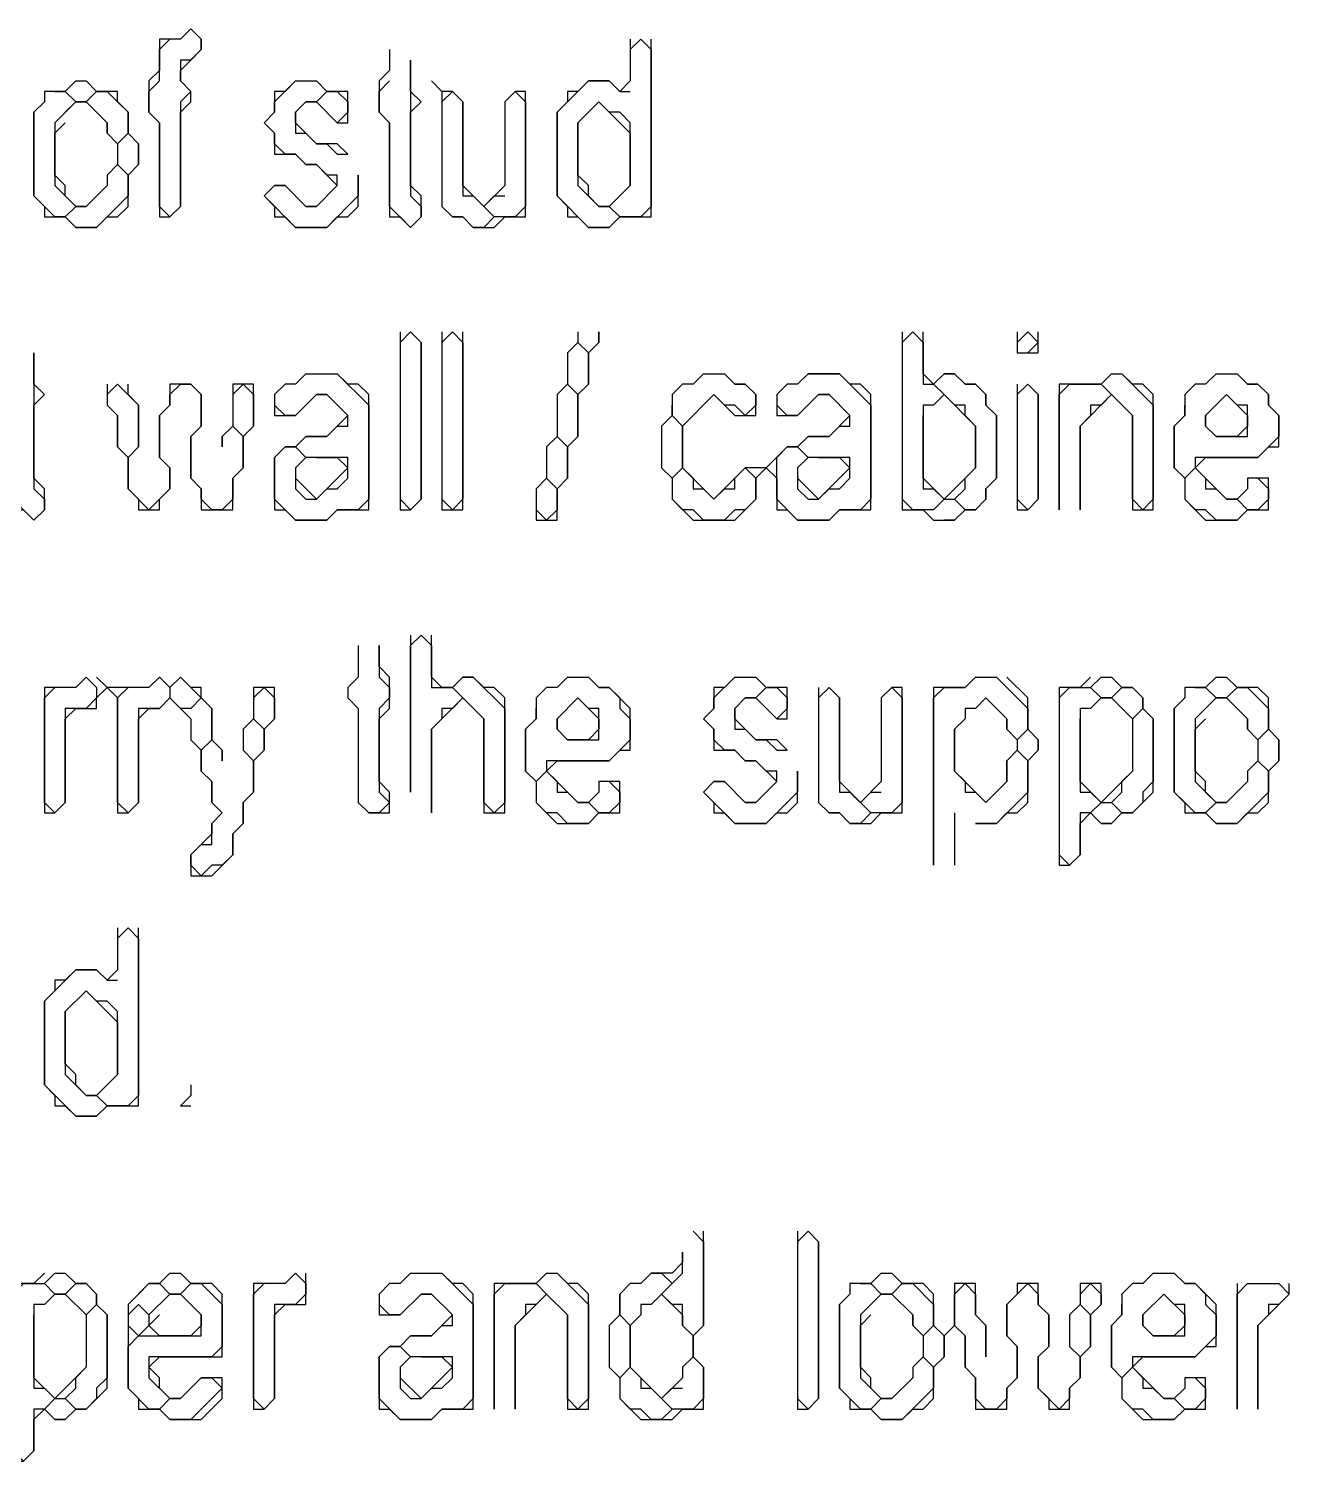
# Model space of a CAD drawing. Header units: metres. Extents: x 29 to 985, y 15 to 633.
# Drawn here: x 111.47 to 135.1, y 63.92 to 90.78 of the extents above; entities that cross this region are included whole.
import ezdxf

# ---------------------------------------------------------------- set-up
doc = ezdxf.new("R2010")
doc.units = ezdxf.units.M
doc.layers.add('ORIGINAL_DRAWING', color=8, linetype='CONTINUOUS')

msp = doc.modelspace()

# ---------------------------------------------------------------- linework, layer by layer
at = {"layer": 'ORIGINAL_DRAWING'}
for points in [[(114.314, 90.588), (114.51, 90.784), (114.706, 90.588), (114.706, 90.392), (114.51, 90.196), (114.314, 90.196), (114.314, 89.804), (114.51, 89.608), (114.314, 89.412), (114.314, 87.451), (114.118, 87.255), (113.922, 87.451), (113.922, 89.02), (113.725, 89.216), (113.725, 89.608), (113.922, 89.804), (113.922, 90.392), (114.118, 90.588)], [(114.51, 90.784), (114.314, 90.588), (113.922, 90.588), (113.922, 90), (113.725, 89.804), (113.725, 89.216), (113.922, 89.02), (113.922, 87.255), (114.118, 87.255), (114.314, 87.451), (114.314, 89.216), (114.51, 89.412), (114.51, 89.608), (114.314, 89.804), (114.314, 90), (114.706, 90.392), (114.706, 90.588)], [(122.745, 90.392), (122.941, 90.588), (123.137, 90.392), (123.137, 87.451), (122.941, 87.255), (122.549, 87.255), (122.353, 87.451), (122.745, 87.843), (122.745, 89.02), (122.549, 89.216), (122.353, 89.216), (122.157, 89.412), (121.765, 89.02), (121.765, 87.843), (122.157, 87.451), (122.353, 87.451), (122.549, 87.255), (122.353, 87.059), (121.961, 87.059), (121.373, 87.647), (121.373, 89.216), (121.961, 89.804), (122.353, 89.804), (122.549, 89.608), (122.745, 89.608)], [(122.745, 90.588), (122.745, 89.804), (122.549, 89.608), (122.353, 89.804), (121.961, 89.804), (121.765, 89.608), (121.569, 89.608), (121.569, 89.412), (121.373, 89.216), (121.373, 87.647), (121.569, 87.451), (121.569, 87.255), (121.765, 87.255), (121.961, 87.059), (122.353, 87.059), (122.549, 87.255), (123.137, 87.255), (123.137, 90.588)], [(118.235, 90.392), (118.235, 90), (118.039, 89.804), (118.039, 89.216), (118.235, 89.02), (118.235, 87.255), (118.431, 87.255), (118.627, 87.059), (118.824, 87.255), (118.824, 87.647), (118.627, 87.843), (118.627, 89.216), (118.824, 89.412), (118.627, 89.608), (118.627, 90.196), (118.627, 87.647), (118.824, 87.451), (118.824, 87.255), (118.627, 87.059), (118.235, 87.451), (118.235, 89.02), (118.039, 89.216), (118.039, 89.608), (118.235, 89.804)], [(112.353, 89.804), (112.157, 89.608), (111.765, 89.608), (111.765, 89.412), (111.569, 89.216), (111.569, 87.647), (111.765, 87.451), (111.765, 87.255), (112.157, 87.255), (112.353, 87.059), (112.745, 87.059), (112.941, 87.255), (113.137, 87.255), (113.333, 87.451), (113.333, 88.039), (113.529, 88.235), (113.529, 88.627), (113.333, 88.824), (113.333, 89.216), (113.137, 89.412), (113.137, 89.608), (112.745, 89.608), (112.549, 89.804)], [(112.157, 89.608), (112.353, 89.804), (112.549, 89.804), (112.745, 89.608), (112.549, 89.412), (112.353, 89.412)], [(116.471, 89.804), (116.275, 89.608), (116.078, 89.608), (116.078, 89.216), (115.882, 89.02), (116.078, 88.824), (116.078, 88.431), (116.471, 88.431), (116.667, 88.235), (116.863, 88.235), (117.255, 87.843), (116.863, 87.451), (116.667, 87.451), (116.275, 87.843), (116.078, 87.843), (115.882, 87.647), (116.078, 87.451), (116.078, 87.255), (116.275, 87.255), (116.471, 87.059), (117.059, 87.059), (117.255, 87.255), (117.451, 87.255), (117.647, 87.451), (117.647, 88.039), (117.647, 87.647), (117.059, 87.059), (116.471, 87.059), (115.882, 87.647), (116.078, 87.843), (116.275, 87.843), (116.667, 87.451), (116.863, 87.451), (117.255, 87.843), (117.255, 88.039), (117.059, 88.039), (116.863, 88.235), (116.667, 88.235), (116.471, 88.431), (116.275, 88.431), (116.078, 88.627), (116.078, 88.824), (115.882, 89.02), (116.078, 89.216), (116.078, 89.412), (116.471, 89.804), (116.863, 89.804), (117.059, 89.608), (116.863, 89.412), (116.667, 89.412), (116.471, 89.216), (116.471, 88.824), (116.667, 88.824), (116.863, 88.627), (117.059, 88.627), (117.255, 88.431), (117.451, 88.431), (117.255, 88.627), (116.863, 88.627), (116.471, 89.02), (116.471, 89.216), (116.667, 89.412), (116.863, 89.412), (117.255, 89.02), (117.451, 89.02), (117.451, 89.608), (117.059, 89.608), (116.863, 89.804)], [(119.02, 89.804), (119.216, 89.608), (119.216, 87.451), (119.412, 87.255), (119.608, 87.255), (119.804, 87.059), (120.196, 87.059), (120.392, 87.255), (120.784, 87.255), (120.784, 89.608), (120.588, 89.608), (120.392, 89.412), (120.392, 87.843), (120, 87.451), (119.608, 87.843), (119.608, 89.412), (119.412, 89.608), (119.216, 89.608)], [(111.961, 89.608), (112.157, 89.608), (112.353, 89.412), (111.961, 89.02), (111.961, 87.843), (112.353, 87.451), (112.157, 87.255), (111.961, 87.255), (111.569, 87.647), (111.569, 89.216)], [(112.549, 89.412), (112.745, 89.608), (112.941, 89.608), (113.333, 89.216), (113.333, 88.824), (113.137, 88.627), (112.941, 88.824), (112.941, 89.02)], [(116.863, 89.412), (117.059, 89.608), (117.255, 89.608), (117.451, 89.412), (117.451, 89.216), (117.255, 89.02)], [(119.216, 89.412), (119.412, 89.608), (119.608, 89.412), (119.608, 87.647), (119.804, 87.647), (120.196, 87.255), (120, 87.059), (119.804, 87.059), (119.608, 87.255), (119.412, 87.255), (119.216, 87.451)], [(120.392, 89.412), (120.588, 89.608), (120.784, 89.412), (120.784, 87.451), (120.588, 87.255), (120.196, 87.255), (120, 87.451), (120.196, 87.647), (120.392, 87.647)], [(112.157, 89.216), (112.353, 89.412), (112.549, 89.412), (112.941, 89.02), (112.941, 88.824), (113.137, 88.627), (113.137, 88.235), (112.941, 88.039), (112.941, 87.843), (112.549, 87.451), (112.353, 87.451), (112.157, 87.647), (112.157, 87.843), (111.961, 88.039), (111.961, 88.824), (112.157, 89.02)], [(122.157, 89.412), (122.745, 88.824), (122.745, 87.843), (122.353, 87.451), (122.157, 87.451), (121.961, 87.647), (121.961, 87.843), (121.765, 88.039), (121.765, 89.02)], [(113.137, 88.627), (113.333, 88.824), (113.529, 88.627), (113.529, 88.235), (113.333, 88.039), (113.137, 88.235)], [(112.941, 88.039), (113.137, 88.235), (113.333, 88.039), (113.333, 87.647), (112.745, 87.059), (112.353, 87.059), (112.157, 87.255), (112.353, 87.451), (112.549, 87.451), (112.941, 87.843)], [(111.176, 84.902), (111.176, 84.51), (110.98, 84.314), (110.98, 83.725), (111.176, 83.529), (111.176, 81.765), (111.373, 81.765), (111.569, 81.569), (111.765, 81.765), (111.765, 82.157), (111.569, 82.353), (111.569, 83.725), (111.765, 83.922), (111.569, 84.118), (111.569, 84.706), (111.569, 82.157), (111.765, 81.961), (111.765, 81.765), (111.569, 81.569), (111.176, 81.961), (111.176, 83.529), (110.98, 83.725), (110.98, 84.118), (111.176, 84.314)], [(118.431, 84.902), (118.627, 85.098), (118.824, 84.902), (118.824, 81.961), (118.627, 81.765), (118.431, 81.961)], [(118.431, 85.098), (118.431, 81.765), (118.627, 81.765), (118.824, 81.961), (118.824, 84.902), (118.627, 85.098)], [(119.216, 84.902), (119.412, 85.098), (119.608, 84.902), (119.608, 81.961), (119.412, 81.765), (119.216, 81.961)], [(119.216, 85.098), (119.216, 81.765), (119.608, 81.765), (119.608, 85.098)], [(121.765, 85.098), (121.765, 84.902), (121.569, 84.706), (121.569, 84.118), (121.373, 83.922), (121.373, 83.137), (121.176, 82.941), (121.176, 82.353), (120.98, 82.157), (120.98, 81.569), (121.373, 81.569), (121.373, 82.157), (121.569, 82.353), (121.569, 82.941), (121.765, 83.137), (121.765, 83.922), (121.961, 84.118), (121.961, 84.706), (122.157, 84.902), (122.157, 85.098), (122.157, 84.902), (121.961, 84.706), (121.765, 84.902)], [(121.569, 84.706), (121.765, 84.902), (121.961, 84.706), (121.961, 84.118), (121.765, 83.922), (121.569, 84.118)], [(127.843, 84.902), (128.039, 85.098), (128.235, 84.902), (128.235, 84.118), (128.431, 84.118), (128.627, 83.922), (128.431, 83.725), (128.235, 83.725), (128.235, 82.157), (128.431, 82.157), (128.627, 81.961), (128.431, 81.765), (128.039, 81.765), (127.843, 81.961)], [(127.843, 85.098), (127.843, 81.765), (128.235, 81.765), (128.431, 81.569), (128.824, 81.569), (129.02, 81.765), (129.216, 81.765), (129.412, 81.961), (129.412, 82.157), (129.608, 82.353), (129.608, 83.529), (129.412, 83.725), (129.412, 83.922), (129.216, 84.118), (129.02, 84.118), (128.824, 84.314), (128.627, 84.314), (128.431, 84.118), (128.235, 84.314), (128.235, 85.098)], [(130, 84.902), (130.196, 85.098), (130.392, 84.902), (130.196, 84.706)], [(130, 85.098), (130, 84.706), (130.392, 84.706), (130.392, 85.098)], [(112.941, 83.922), (113.137, 84.118), (113.529, 83.725), (113.529, 82.941), (113.333, 82.745), (113.137, 82.941), (113.137, 83.529), (112.941, 83.725)], [(112.941, 84.118), (112.941, 83.725), (113.137, 83.529), (113.137, 82.941), (113.333, 82.745), (113.333, 82.157), (113.529, 81.961), (113.529, 81.765), (113.922, 81.765), (113.922, 81.961), (114.118, 82.157), (114.118, 82.549), (113.922, 82.745), (113.922, 83.529), (114.118, 83.725), (114.118, 83.922), (114.314, 84.118), (114.51, 84.118), (114.706, 83.922), (114.706, 83.333), (114.51, 83.137), (114.51, 82.353), (114.706, 82.157), (114.706, 81.765), (115.294, 81.765), (115.294, 82.353), (115.49, 82.549), (115.49, 83.137), (115.686, 83.333), (115.686, 84.118), (115.294, 84.118), (115.294, 83.333), (115.098, 83.137), (115.098, 82.941), (115.098, 83.137), (115.294, 83.333), (115.49, 83.137), (115.49, 82.549), (115.294, 82.353), (115.294, 81.961), (115.098, 81.765), (114.902, 81.765), (114.706, 81.961), (114.706, 82.157), (114.51, 82.353), (114.51, 83.137), (114.706, 83.333), (114.706, 83.922), (114.51, 84.118), (114.118, 84.118), (114.118, 83.725), (113.922, 83.529), (113.922, 82.745), (114.118, 82.549), (114.118, 82.157), (113.725, 81.765), (113.333, 82.157), (113.333, 82.745), (113.529, 82.941), (113.529, 83.725), (113.333, 83.922), (113.333, 84.118)], [(115.294, 83.922), (115.49, 84.118), (115.686, 83.922), (115.686, 83.333), (115.49, 83.137), (115.294, 83.333)], [(116.667, 84.314), (117.255, 84.314), (117.843, 83.725), (117.843, 81.961), (117.647, 81.765), (117.255, 81.765), (117.059, 81.569), (116.471, 81.569), (116.078, 81.961), (116.078, 82.745), (116.275, 82.941), (116.471, 82.941), (116.667, 82.745), (116.471, 82.549), (116.471, 82.157), (116.667, 81.961), (116.863, 81.961), (117.059, 82.157), (117.255, 82.157), (117.451, 82.353), (117.451, 82.745), (116.667, 82.745), (116.471, 82.941), (116.667, 83.137), (117.059, 83.137), (117.255, 83.333), (117.451, 83.333), (117.451, 83.529), (117.059, 83.922), (116.863, 83.922), (116.471, 83.529), (116.275, 83.529), (116.078, 83.725)], [(116.667, 84.314), (116.471, 84.118), (116.275, 84.118), (116.078, 83.922), (116.078, 83.529), (116.471, 83.529), (116.863, 83.922), (117.059, 83.922), (117.451, 83.529), (117.059, 83.137), (116.667, 83.137), (116.471, 82.941), (116.275, 82.941), (116.078, 82.745), (116.078, 81.765), (116.275, 81.765), (116.471, 81.569), (117.059, 81.569), (117.255, 81.765), (117.843, 81.765), (117.843, 83.922), (117.647, 84.118), (117.451, 84.118), (117.255, 84.314)], [(121.373, 83.922), (121.569, 84.118), (121.765, 83.922), (121.765, 83.137), (121.569, 82.941), (121.373, 83.137)], [(124.118, 84.314), (123.922, 84.118), (123.725, 84.118), (123.529, 83.922), (123.529, 83.529), (123.333, 83.333), (123.333, 82.549), (123.529, 82.353), (123.529, 81.961), (123.922, 81.569), (124.706, 81.569), (125.098, 81.961), (125.098, 82.353), (125.294, 82.549), (125.49, 82.353), (125.49, 81.765), (125.686, 81.765), (125.882, 81.569), (126.471, 81.569), (126.667, 81.765), (127.255, 81.765), (127.255, 83.922), (127.059, 84.118), (126.863, 84.118), (126.667, 84.314), (126.078, 84.314), (125.882, 84.118), (125.686, 84.118), (125.49, 83.922), (125.49, 83.529), (125.882, 83.529), (126.275, 83.922), (126.471, 83.922), (126.863, 83.529), (126.471, 83.137), (126.078, 83.137), (125.882, 82.941), (125.686, 82.941), (125.294, 82.549), (124.902, 82.549), (124.314, 81.961), (123.725, 82.549), (123.725, 83.333), (124.314, 83.922), (124.706, 83.529), (125.098, 83.529), (125.098, 83.922), (124.902, 84.118), (124.706, 84.118), (124.51, 84.314)], [(124.118, 84.314), (124.51, 84.314), (124.706, 84.118), (124.902, 84.118), (125.098, 83.922), (125.098, 83.725), (124.902, 83.529), (124.706, 83.725), (124.51, 83.725), (124.314, 83.922), (123.725, 83.333), (123.529, 83.529), (123.529, 83.725)], [(126.078, 84.314), (126.667, 84.314), (127.255, 83.725), (127.255, 81.961), (127.059, 81.765), (126.667, 81.765), (126.471, 81.569), (125.882, 81.569), (125.49, 81.961), (125.49, 82.745), (125.686, 82.941), (125.882, 82.941), (126.078, 82.745), (125.882, 82.549), (125.882, 82.157), (126.078, 81.961), (126.275, 81.961), (126.471, 82.157), (126.667, 82.157), (126.863, 82.353), (126.863, 82.745), (126.078, 82.745), (125.882, 82.941), (126.078, 83.137), (126.471, 83.137), (126.667, 83.333), (126.863, 83.333), (126.863, 83.529), (126.471, 83.922), (126.275, 83.922), (125.882, 83.529), (125.686, 83.529), (125.49, 83.725)], [(128.431, 84.118), (128.627, 84.314), (128.824, 84.314), (129.02, 84.118), (129.216, 84.118), (129.412, 83.922), (129.412, 83.725), (129.608, 83.529), (129.608, 82.353), (129.412, 82.157), (129.412, 81.961), (129.216, 81.765), (129.02, 81.765), (128.824, 81.961), (129.02, 82.157), (129.02, 82.353), (129.216, 82.549), (129.216, 83.333), (129.02, 83.529), (129.02, 83.725), (128.824, 83.725)], [(130, 83.922), (130.196, 84.118), (130.392, 83.922), (130.392, 81.961), (130.196, 81.765), (130, 81.961)], [(130, 84.118), (130, 81.765), (130.196, 81.765), (130.392, 81.961), (130.392, 83.922), (130.196, 84.118)], [(131.765, 84.314), (131.569, 84.118), (130.784, 84.118), (130.784, 81.765), (130.784, 83.922), (130.98, 84.118), (131.569, 84.118), (131.765, 83.922), (131.569, 83.725), (131.373, 83.725), (131.373, 83.529), (131.176, 83.333), (131.176, 81.765), (131.176, 83.333), (131.765, 83.922), (132.157, 83.529), (132.157, 81.765), (132.549, 81.765), (132.549, 83.922), (132.353, 84.118), (132.157, 84.118), (131.961, 84.314)], [(131.569, 84.118), (131.765, 84.314), (131.961, 84.314), (132.549, 83.725), (132.549, 81.961), (132.353, 81.765), (132.157, 81.961), (132.157, 83.529)], [(133.725, 84.314), (134.118, 84.314), (134.314, 84.118), (134.51, 84.118), (134.706, 83.922), (134.706, 83.725), (134.902, 83.529), (134.902, 83.137), (134.51, 82.745), (133.333, 82.745), (133.333, 82.549), (133.137, 82.353), (132.941, 82.549), (132.941, 83.333), (133.137, 83.529), (133.137, 83.725)], [(133.725, 84.314), (133.529, 84.118), (133.333, 84.118), (133.137, 83.922), (133.137, 83.529), (132.941, 83.333), (132.941, 82.549), (133.137, 82.353), (133.137, 81.961), (133.529, 81.569), (134.118, 81.569), (134.314, 81.765), (134.706, 81.765), (134.706, 82.353), (134.314, 82.353), (134.314, 82.157), (134.118, 81.961), (133.922, 81.961), (133.333, 82.549), (133.529, 82.745), (134.51, 82.745), (134.706, 82.941), (134.902, 82.941), (134.902, 83.529), (134.706, 83.725), (134.706, 83.922), (134.51, 84.118), (134.314, 84.118), (134.118, 84.314)], [(128.627, 83.922), (129.216, 83.333), (129.216, 82.549), (128.627, 81.961), (128.235, 82.353), (128.235, 83.529)], [(133.922, 83.922), (134.314, 83.529), (134.314, 83.333), (134.118, 83.137), (133.725, 83.137), (133.529, 83.333), (133.529, 83.529)], [(133.922, 83.922), (133.529, 83.529), (133.529, 83.333), (133.725, 83.137), (134.314, 83.137), (134.314, 83.725), (134.118, 83.725)], [(123.333, 83.333), (123.529, 83.529), (123.725, 83.333), (123.725, 82.549), (123.529, 82.353), (123.333, 82.549)], [(121.176, 82.941), (121.373, 83.137), (121.569, 82.941), (121.569, 82.353), (121.373, 82.157), (121.176, 82.353)], [(116.863, 82.745), (117.255, 82.745), (117.451, 82.549), (116.863, 81.961), (116.471, 82.353)], [(126.275, 82.745), (126.667, 82.745), (126.863, 82.549), (126.275, 81.961), (125.882, 82.353)], [(123.529, 82.353), (123.725, 82.549), (123.922, 82.353), (123.922, 82.157), (124.118, 82.157), (124.314, 81.961), (124.51, 82.157), (124.706, 82.157), (124.706, 82.353), (124.902, 82.549), (125.098, 82.353), (125.098, 81.961), (124.902, 81.765), (124.706, 81.765), (124.51, 81.569), (124.118, 81.569), (123.922, 81.765), (123.725, 81.765), (123.529, 81.961)], [(133.137, 82.353), (133.333, 82.549), (133.529, 82.353), (133.529, 82.157), (133.725, 82.157), (133.922, 81.961), (134.118, 81.961), (134.314, 81.765), (134.118, 81.569), (133.725, 81.569), (133.529, 81.765), (133.333, 81.765), (133.137, 81.961)], [(120.98, 82.157), (121.176, 82.353), (121.373, 82.157), (121.373, 81.765), (121.176, 81.569), (120.98, 81.765)], [(134.51, 82.353), (134.706, 82.157), (134.706, 81.961), (134.51, 81.765), (134.314, 81.765), (134.118, 81.961)], [(128.431, 81.765), (128.627, 81.961), (128.824, 81.961), (129.02, 81.765), (128.824, 81.569), (128.627, 81.569)], [(118.627, 79.412), (118.627, 76.471), (118.627, 79.216), (118.824, 79.412), (119.02, 79.216), (119.02, 78.431), (119.412, 78.431), (119.608, 78.235), (119.412, 78.039), (119.216, 78.039), (119.216, 77.843), (119.02, 77.647), (119.02, 76.078), (119.02, 77.647), (119.608, 78.235), (120, 77.843), (120, 76.078), (120.392, 76.078), (120.392, 78.235), (120.196, 78.431), (120, 78.431), (119.804, 78.627), (119.608, 78.627), (119.412, 78.431), (119.216, 78.431), (119.02, 78.627), (119.02, 79.412)], [(117.647, 79.216), (117.647, 78.627), (117.451, 78.431), (117.451, 78.235), (117.647, 78.039), (117.647, 76.275), (117.843, 76.078), (118.235, 76.078), (118.235, 76.471), (118.039, 76.667), (118.039, 77.843), (118.235, 78.039), (118.235, 78.627), (118.039, 78.824), (118.039, 79.216), (118.039, 78.627), (118.235, 78.431), (118.235, 78.235), (118.039, 78.039), (118.039, 76.471), (118.235, 76.275), (118.039, 76.078), (117.843, 76.078), (117.647, 76.275)], [(112.353, 78.431), (112.549, 78.627), (112.745, 78.431), (112.745, 78.235), (112.549, 78.039), (112.157, 78.039), (112.157, 76.275), (111.961, 76.078), (111.765, 76.275), (111.765, 78.235), (111.961, 78.431)], [(112.549, 78.627), (112.353, 78.431), (111.765, 78.431), (111.765, 76.078), (111.961, 76.078), (112.157, 76.275), (112.157, 77.843), (112.353, 78.039), (112.745, 78.039), (112.745, 78.235), (112.941, 78.431), (113.137, 78.235), (113.137, 76.078), (113.333, 76.078), (113.529, 76.275), (113.529, 77.843), (113.725, 78.039), (113.922, 78.039), (114.118, 78.235), (114.51, 77.843), (114.51, 77.451), (114.706, 77.255), (114.706, 76.863), (114.902, 76.667), (114.902, 76.275), (115.098, 76.078), (114.902, 75.882), (114.902, 75.686), (114.51, 75.294), (114.51, 74.902), (114.902, 74.902), (115.294, 75.294), (115.294, 75.686), (115.49, 75.882), (115.49, 76.275), (115.686, 76.471), (115.686, 77.059), (115.882, 77.255), (115.882, 77.647), (116.078, 77.843), (116.078, 78.431), (115.686, 78.431), (115.686, 77.843), (115.49, 77.647), (115.49, 77.255), (115.686, 77.059), (115.686, 76.471), (115.49, 76.275), (115.49, 75.882), (115.294, 75.686), (115.294, 75.294), (115.098, 75.098), (114.902, 75.098), (114.706, 74.902), (114.51, 75.098), (114.51, 75.294), (114.706, 75.49), (114.902, 75.49), (114.902, 75.882), (115.098, 76.078), (114.902, 76.275), (114.902, 76.667), (114.706, 76.863), (114.706, 77.255), (114.902, 77.451), (115.098, 77.255), (115.098, 77.059), (115.098, 77.255), (114.902, 77.451), (114.902, 78.039), (114.706, 78.235), (114.706, 78.431), (114.51, 78.431), (114.314, 78.627), (114.118, 78.431), (113.922, 78.627), (113.725, 78.431), (112.941, 78.431), (112.745, 78.627)], [(113.725, 78.431), (113.922, 78.627), (114.118, 78.431), (114.118, 78.235), (113.922, 78.039), (113.529, 78.039), (113.529, 76.275), (113.333, 76.078), (113.137, 76.275), (113.137, 78.235), (113.333, 78.431)], [(114.118, 78.431), (114.314, 78.627), (114.706, 78.235), (114.51, 78.039), (114.314, 78.039), (114.118, 78.235)], [(119.412, 78.431), (119.608, 78.627), (119.804, 78.627), (120.392, 78.039), (120.392, 76.275), (120.196, 76.078), (120, 76.275), (120, 77.843)], [(121.569, 78.627), (121.961, 78.627), (122.157, 78.431), (122.353, 78.431), (122.549, 78.235), (122.549, 78.039), (122.745, 77.843), (122.745, 77.451), (122.353, 77.059), (121.176, 77.059), (121.176, 76.863), (120.98, 76.667), (120.784, 76.863), (120.784, 77.647), (120.98, 77.843), (120.98, 78.039)], [(121.569, 78.627), (121.373, 78.431), (121.176, 78.431), (120.98, 78.235), (120.98, 77.843), (120.784, 77.647), (120.784, 76.863), (120.98, 76.667), (120.98, 76.275), (121.373, 75.882), (121.961, 75.882), (122.157, 76.078), (122.549, 76.078), (122.549, 76.667), (122.157, 76.667), (122.157, 76.471), (121.961, 76.275), (121.765, 76.275), (121.176, 76.863), (121.373, 77.059), (122.353, 77.059), (122.549, 77.255), (122.745, 77.255), (122.745, 78.039), (122.353, 78.431), (122.157, 78.431), (121.961, 78.627)], [(124.706, 78.627), (124.51, 78.431), (124.314, 78.431), (124.314, 78.039), (124.118, 77.843), (124.314, 77.647), (124.314, 77.255), (124.706, 77.255), (124.902, 77.059), (125.098, 77.059), (125.49, 76.667), (125.098, 76.275), (124.902, 76.275), (124.51, 76.667), (124.314, 76.667), (124.118, 76.471), (124.314, 76.275), (124.314, 76.078), (124.51, 76.078), (124.706, 75.882), (125.294, 75.882), (125.49, 76.078), (125.686, 76.078), (125.882, 76.275), (125.882, 76.863), (125.882, 76.471), (125.294, 75.882), (124.706, 75.882), (124.118, 76.471), (124.314, 76.667), (124.51, 76.667), (124.902, 76.275), (125.098, 76.275), (125.49, 76.667), (125.49, 76.863), (125.294, 76.863), (125.098, 77.059), (124.902, 77.059), (124.706, 77.255), (124.51, 77.255), (124.314, 77.451), (124.314, 77.647), (124.118, 77.843), (124.314, 78.039), (124.314, 78.235), (124.706, 78.627), (125.098, 78.627), (125.294, 78.431), (125.098, 78.235), (124.902, 78.235), (124.706, 78.039), (124.706, 77.647), (124.902, 77.647), (125.098, 77.451), (125.294, 77.451), (125.49, 77.255), (125.686, 77.255), (125.49, 77.451), (125.098, 77.451), (124.706, 77.843), (124.706, 78.039), (124.902, 78.235), (125.098, 78.235), (125.49, 77.843), (125.686, 77.843), (125.686, 78.431), (125.294, 78.431), (125.098, 78.627)], [(129.216, 78.627), (129.02, 78.431), (128.431, 78.431), (128.431, 75.098), (128.431, 78.235), (128.627, 78.431), (129.02, 78.431), (129.216, 78.627), (129.608, 78.627), (130.196, 78.039), (130.196, 77.647), (130, 77.451), (129.804, 77.647), (129.804, 77.843), (129.412, 78.235), (129.216, 78.039), (129.02, 78.039), (129.02, 77.843), (128.824, 77.647), (128.824, 76.863), (129.02, 76.667), (129.02, 76.471), (129.216, 76.471), (129.412, 76.275), (129.804, 76.667), (129.804, 77.059), (130, 77.255), (130.196, 77.059), (130.196, 76.471), (129.608, 75.882), (129.216, 75.882), (129.608, 75.882), (129.804, 76.078), (130, 76.078), (130.196, 76.275), (130.196, 77.059), (130.392, 77.255), (130.392, 77.451), (130.196, 77.647), (130.196, 78.235), (129.804, 78.627)], [(131.373, 78.627), (131.176, 78.431), (130.784, 78.431), (130.784, 75.098), (130.98, 75.098), (131.176, 75.294), (131.176, 75.882), (131.373, 76.078), (131.569, 75.882), (131.765, 75.882), (131.961, 76.078), (132.157, 76.078), (132.549, 76.471), (132.549, 77.843), (132.353, 78.039), (132.353, 78.235), (132.157, 78.431), (131.961, 78.431), (131.765, 78.627)], [(131.373, 78.431), (131.569, 78.627), (131.765, 78.627), (131.961, 78.431), (131.765, 78.235), (131.569, 78.235)], [(133.725, 78.627), (133.529, 78.431), (133.137, 78.431), (133.137, 78.235), (132.941, 78.039), (132.941, 76.471), (133.137, 76.275), (133.137, 76.078), (133.529, 76.078), (133.725, 75.882), (134.118, 75.882), (134.314, 76.078), (134.51, 76.078), (134.706, 76.275), (134.706, 76.863), (134.902, 77.059), (134.902, 77.451), (134.706, 77.647), (134.706, 78.235), (134.51, 78.431), (134.118, 78.431), (133.922, 78.627)], [(133.529, 78.431), (133.725, 78.627), (133.922, 78.627), (134.118, 78.431), (133.922, 78.235), (133.725, 78.235)], [(114.51, 78.039), (114.706, 78.235), (114.902, 78.039), (114.902, 77.451), (114.706, 77.255), (114.51, 77.451)], [(115.686, 78.235), (115.882, 78.431), (116.078, 78.235), (116.078, 77.843), (115.882, 77.647), (115.686, 77.843)], [(121.765, 78.235), (122.157, 77.843), (122.157, 77.647), (121.961, 77.451), (121.569, 77.451), (121.373, 77.647), (121.373, 77.843)], [(121.765, 78.235), (121.373, 77.843), (121.373, 77.647), (121.569, 77.451), (122.157, 77.451), (122.157, 78.039), (121.961, 78.039)], [(125.098, 78.235), (125.294, 78.431), (125.49, 78.431), (125.686, 78.235), (125.686, 78.039), (125.49, 77.843)], [(126.275, 78.235), (126.471, 78.431), (126.667, 78.235), (126.667, 76.471), (126.863, 76.471), (127.255, 76.078), (127.059, 75.882), (126.863, 75.882), (126.667, 76.078), (126.471, 76.078), (126.275, 76.275)], [(126.275, 78.431), (126.275, 76.275), (126.471, 76.078), (126.667, 76.078), (126.863, 75.882), (127.255, 75.882), (127.451, 76.078), (127.843, 76.078), (127.843, 78.431), (127.647, 78.431), (127.451, 78.235), (127.451, 76.667), (127.059, 76.275), (126.667, 76.667), (126.667, 78.235), (126.471, 78.431)], [(127.451, 78.235), (127.647, 78.431), (127.843, 78.235), (127.843, 76.275), (127.647, 76.078), (127.255, 76.078), (127.059, 76.275), (127.255, 76.471), (127.451, 76.471)], [(129.412, 78.235), (129.804, 77.843), (129.804, 77.647), (130, 77.451), (130, 77.255), (129.804, 77.059), (129.804, 76.667), (129.412, 76.275), (128.824, 76.863), (128.824, 77.647)], [(130.784, 78.235), (130.98, 78.431), (131.373, 78.431), (131.569, 78.235), (131.373, 78.039), (131.176, 78.039), (131.176, 76.471), (131.373, 76.471), (131.569, 76.275), (131.373, 76.078), (131.176, 76.078), (131.176, 75.294), (130.98, 75.098), (130.784, 75.294)], [(131.569, 78.235), (131.765, 78.235), (132.157, 77.843), (132.157, 76.863), (131.569, 76.275), (131.176, 76.667), (131.176, 77.843)], [(131.765, 78.235), (131.961, 78.431), (132.157, 78.431), (132.353, 78.235), (132.353, 78.039), (132.157, 77.843)], [(133.333, 78.431), (133.529, 78.431), (133.725, 78.235), (133.333, 77.843), (133.333, 76.667), (133.725, 76.275), (133.529, 76.078), (133.333, 76.078), (132.941, 76.471), (132.941, 78.039)], [(133.529, 78.039), (133.725, 78.235), (133.922, 78.235), (134.314, 77.843), (134.314, 77.647), (134.51, 77.451), (134.51, 77.059), (134.314, 76.863), (134.314, 76.667), (133.922, 76.275), (133.725, 76.275), (133.529, 76.471), (133.529, 76.667), (133.333, 76.863), (133.333, 77.647), (133.529, 77.843)], [(133.922, 78.235), (134.118, 78.431), (134.314, 78.431), (134.706, 78.039), (134.706, 77.647), (134.51, 77.451), (134.314, 77.647), (134.314, 77.843)], [(132.157, 77.843), (132.353, 78.039), (132.549, 77.843), (132.549, 76.667), (132.353, 76.471), (132.353, 76.275), (132.157, 76.078), (131.961, 76.078), (131.765, 76.275), (131.961, 76.471), (131.961, 76.667), (132.157, 76.863)], [(115.49, 77.647), (115.686, 77.843), (115.882, 77.647), (115.882, 77.255), (115.686, 77.059), (115.49, 77.255)], [(130, 77.451), (130.196, 77.647), (130.392, 77.451), (130.392, 77.255), (130.196, 77.059), (130, 77.255)], [(134.51, 77.451), (134.706, 77.647), (134.902, 77.451), (134.902, 77.059), (134.706, 76.863), (134.51, 77.059)], [(120.98, 76.667), (121.176, 76.863), (121.373, 76.667), (121.373, 76.471), (121.569, 76.471), (121.765, 76.275), (121.961, 76.275), (122.157, 76.078), (121.961, 75.882), (121.569, 75.882), (121.373, 76.078), (121.176, 76.078), (120.98, 76.275)], [(134.314, 76.863), (134.51, 77.059), (134.706, 76.863), (134.706, 76.471), (134.118, 75.882), (133.725, 75.882), (133.529, 76.078), (133.725, 76.275), (133.922, 76.275), (134.314, 76.667)], [(122.353, 76.667), (122.549, 76.471), (122.549, 76.275), (122.353, 76.078), (122.157, 76.078), (121.961, 76.275)], [(128.824, 76.078), (128.824, 75.098)], [(131.373, 76.078), (131.569, 76.275), (131.765, 76.275), (131.961, 76.078), (131.765, 75.882), (131.569, 75.882)], [(113.137, 73.725), (113.333, 73.922), (113.529, 73.725), (113.529, 70.784), (113.333, 70.588), (112.941, 70.588), (112.745, 70.784), (113.137, 71.176), (113.137, 72.353), (112.941, 72.549), (112.745, 72.549), (112.549, 72.745), (112.157, 72.353), (112.157, 71.176), (112.549, 70.784), (112.745, 70.784), (112.941, 70.588), (112.745, 70.392), (112.353, 70.392), (111.765, 70.98), (111.765, 72.549), (112.353, 73.137), (112.745, 73.137), (112.941, 72.941), (113.137, 72.941)], [(113.137, 73.922), (113.137, 73.137), (112.941, 72.941), (112.745, 73.137), (112.353, 73.137), (112.157, 72.941), (111.961, 72.941), (111.961, 72.745), (111.765, 72.549), (111.765, 70.98), (111.961, 70.784), (111.961, 70.588), (112.157, 70.588), (112.353, 70.392), (112.745, 70.392), (112.941, 70.588), (113.529, 70.588), (113.529, 73.922)], [(112.549, 72.745), (113.137, 72.157), (113.137, 71.176), (112.745, 70.784), (112.549, 70.784), (112.353, 70.98), (112.353, 71.176), (112.157, 71.373), (112.157, 72.353)], [(114.51, 70.98), (114.51, 70.784), (114.314, 70.588), (114.51, 70.588)], [(123.922, 68.235), (124.118, 68.039), (124.118, 66.471), (123.922, 66.275), (123.725, 66.471), (123.725, 66.863), (123.529, 66.863), (123.333, 67.059), (123.725, 67.451), (123.725, 67.843), (123.725, 67.647), (123.529, 67.451), (123.137, 67.451), (122.941, 67.255), (122.745, 67.255), (122.549, 67.059), (122.549, 66.667), (122.353, 66.471), (122.353, 65.686), (122.549, 65.49), (122.549, 65.098), (122.941, 64.706), (123.529, 64.706), (123.725, 64.902), (124.118, 64.902), (124.118, 65.686), (123.922, 65.882), (123.922, 66.275), (124.118, 66.471), (124.118, 68.235)], [(125.882, 68.039), (126.078, 68.235), (126.275, 68.039), (126.275, 65.098), (126.078, 64.902), (125.882, 65.098)], [(125.882, 68.235), (125.882, 64.902), (126.078, 64.902), (126.275, 65.098), (126.275, 68.039), (126.078, 68.235)], [(111.765, 67.451), (111.569, 67.255), (111.176, 67.255), (111.176, 63.922), (111.373, 63.922), (111.569, 64.118), (111.569, 64.706), (111.765, 64.902), (111.961, 64.706), (112.157, 64.706), (112.353, 64.902), (112.549, 64.902), (112.941, 65.294), (112.941, 66.667), (112.745, 66.863), (112.745, 67.059), (112.549, 67.255), (112.353, 67.255), (112.157, 67.451)], [(111.765, 67.255), (111.961, 67.451), (112.157, 67.451), (112.353, 67.255), (112.157, 67.059), (111.961, 67.059)], [(114.118, 67.451), (113.922, 67.255), (113.725, 67.255), (113.333, 66.863), (113.333, 65.294), (113.529, 65.098), (113.529, 64.902), (113.922, 64.902), (114.118, 64.706), (114.706, 64.706), (115.098, 65.098), (115.098, 65.49), (114.706, 65.49), (114.314, 65.098), (114.118, 65.098), (113.922, 65.294), (113.922, 65.49), (113.725, 65.686), (113.922, 65.882), (115.098, 65.882), (115.098, 67.059), (114.902, 67.255), (114.51, 67.255), (114.314, 67.451)], [(113.922, 67.255), (114.118, 67.451), (114.314, 67.451), (114.51, 67.255), (114.314, 67.059), (114.118, 67.059)], [(116.275, 67.255), (116.471, 67.451), (116.667, 67.255), (116.667, 67.059), (116.471, 66.863), (116.078, 66.863), (116.078, 65.098), (115.882, 64.902), (115.686, 65.098), (115.686, 67.059), (115.882, 67.255)], [(116.471, 67.451), (116.275, 67.255), (115.686, 67.255), (115.686, 64.902), (115.882, 64.902), (116.078, 65.098), (116.078, 66.667), (116.275, 66.863), (116.667, 66.863), (116.667, 67.451)], [(118.627, 67.451), (119.216, 67.451), (119.804, 66.863), (119.804, 65.098), (119.608, 64.902), (119.216, 64.902), (119.02, 64.706), (118.431, 64.706), (118.039, 65.098), (118.039, 65.882), (118.235, 66.078), (118.431, 66.078), (118.627, 65.882), (118.431, 65.686), (118.431, 65.294), (118.627, 65.098), (118.824, 65.098), (119.02, 65.294), (119.216, 65.294), (119.412, 65.49), (119.412, 65.882), (118.627, 65.882), (118.431, 66.078), (118.627, 66.275), (119.02, 66.275), (119.216, 66.471), (119.412, 66.471), (119.412, 66.667), (119.02, 67.059), (118.824, 67.059), (118.431, 66.667), (118.235, 66.667), (118.039, 66.863)], [(118.627, 67.451), (118.431, 67.255), (118.235, 67.255), (118.039, 67.059), (118.039, 66.667), (118.431, 66.667), (118.824, 67.059), (119.02, 67.059), (119.412, 66.667), (119.02, 66.275), (118.627, 66.275), (118.431, 66.078), (118.235, 66.078), (118.039, 65.882), (118.039, 64.902), (118.235, 64.902), (118.431, 64.706), (119.02, 64.706), (119.216, 64.902), (119.804, 64.902), (119.804, 67.059), (119.608, 67.255), (119.412, 67.255), (119.216, 67.451)], [(121.176, 67.451), (120.98, 67.255), (120.196, 67.255), (120.196, 64.902), (120.196, 67.059), (120.392, 67.255), (120.98, 67.255), (121.176, 67.059), (120.98, 66.863), (120.784, 66.863), (120.784, 66.667), (120.588, 66.471), (120.588, 64.902), (120.588, 66.471), (121.176, 67.059), (121.569, 66.667), (121.569, 64.902), (121.961, 64.902), (121.961, 67.059), (121.765, 67.255), (121.569, 67.255), (121.373, 67.451)], [(120.98, 67.255), (121.176, 67.451), (121.373, 67.451), (121.961, 66.863), (121.961, 65.098), (121.765, 64.902), (121.569, 65.098), (121.569, 66.667)], [(122.941, 67.255), (123.137, 67.451), (123.333, 67.451), (123.529, 67.255), (123.137, 66.863), (122.941, 66.863), (122.941, 66.667), (122.745, 66.471), (122.549, 66.667), (122.549, 67.059), (122.745, 67.255)], [(127.451, 67.451), (127.255, 67.255), (126.863, 67.255), (126.863, 67.059), (126.667, 66.863), (126.667, 65.294), (126.863, 65.098), (126.863, 64.902), (127.255, 64.902), (127.451, 64.706), (127.843, 64.706), (128.039, 64.902), (128.235, 64.902), (128.431, 65.098), (128.431, 65.686), (128.627, 65.882), (128.627, 66.275), (128.824, 66.471), (129.02, 66.275), (129.02, 65.686), (129.216, 65.49), (129.216, 64.902), (129.804, 64.902), (129.804, 65.294), (130, 65.49), (130, 66.078), (129.804, 66.275), (129.804, 66.863), (130.196, 67.255), (130.392, 67.059), (130.392, 66.863), (130.588, 66.667), (130.588, 66.078), (130.392, 65.882), (130.392, 65.294), (130.588, 65.098), (130.588, 64.902), (130.98, 64.902), (130.98, 65.294), (131.176, 65.49), (131.176, 65.882), (131.373, 66.078), (131.373, 66.667), (131.569, 66.863), (131.569, 67.255), (131.176, 67.255), (131.176, 66.863), (130.98, 66.667), (130.98, 66.078), (131.176, 65.882), (131.176, 65.49), (130.98, 65.294), (130.98, 65.098), (130.784, 64.902), (130.392, 65.294), (130.392, 65.882), (130.588, 66.078), (130.588, 66.667), (130.392, 66.863), (130.392, 67.255), (130, 67.255), (130, 67.059), (129.804, 66.863), (129.804, 66.275), (130, 66.078), (130, 65.49), (129.804, 65.294), (129.804, 65.098), (129.608, 64.902), (129.412, 64.902), (129.216, 65.098), (129.216, 65.49), (129.02, 65.686), (129.02, 66.275), (128.824, 66.471), (128.824, 67.059), (129.02, 67.255), (129.216, 67.059), (129.216, 66.667), (129.412, 66.471), (129.412, 65.882), (129.412, 66.471), (129.216, 66.667), (129.216, 67.255), (128.824, 67.255), (128.824, 66.471), (128.627, 66.275), (128.431, 66.471), (128.431, 67.059), (128.235, 67.255), (127.843, 67.255), (127.647, 67.451)], [(127.255, 67.255), (127.451, 67.451), (127.647, 67.451), (127.843, 67.255), (127.647, 67.059), (127.451, 67.059)], [(132.549, 67.451), (132.941, 67.451), (133.137, 67.255), (133.333, 67.255), (133.529, 67.059), (133.529, 66.863), (133.725, 66.667), (133.725, 66.275), (133.333, 65.882), (132.157, 65.882), (132.157, 65.686), (131.961, 65.49), (131.765, 65.686), (131.765, 66.471), (131.961, 66.667), (131.961, 66.863)], [(132.549, 67.451), (132.353, 67.255), (132.157, 67.255), (131.961, 67.059), (131.961, 66.667), (131.765, 66.471), (131.765, 65.686), (131.961, 65.49), (131.961, 65.098), (132.353, 64.706), (132.941, 64.706), (133.137, 64.902), (133.529, 64.902), (133.529, 65.49), (133.137, 65.49), (133.137, 65.294), (132.941, 65.098), (132.745, 65.098), (132.157, 65.686), (132.353, 65.882), (133.333, 65.882), (133.529, 66.078), (133.725, 66.078), (133.725, 66.863), (133.333, 67.255), (133.137, 67.255), (132.941, 67.451)], [(111.176, 67.059), (111.373, 67.255), (111.765, 67.255), (111.961, 67.059), (111.765, 66.863), (111.569, 66.863), (111.569, 65.294), (111.765, 65.294), (111.961, 65.098), (111.765, 64.902), (111.569, 64.902), (111.569, 64.118), (111.373, 63.922), (111.176, 64.118)], [(112.157, 67.059), (112.353, 67.255), (112.549, 67.255), (112.745, 67.059), (112.745, 66.863), (112.549, 66.667)], [(114.314, 67.059), (114.51, 67.255), (114.706, 67.255), (115.098, 66.863), (115.098, 66.078), (114.902, 65.882), (113.725, 65.882), (113.725, 65.49), (114.118, 65.098), (113.922, 64.902), (113.725, 64.902), (113.333, 65.294), (113.333, 66.078), (113.529, 66.275), (114.706, 66.275), (114.706, 66.667)], [(113.529, 67.059), (113.725, 67.255), (113.922, 67.255), (114.118, 67.059), (113.725, 66.667), (113.529, 66.863)], [(127.059, 67.255), (127.255, 67.255), (127.451, 67.059), (127.059, 66.667), (127.059, 65.49), (127.451, 65.098), (127.255, 64.902), (127.059, 64.902), (126.667, 65.294), (126.667, 66.863)], [(127.647, 67.059), (127.843, 67.255), (128.039, 67.255), (128.431, 66.863), (128.431, 66.471), (128.235, 66.275), (128.039, 66.471), (128.039, 66.667)], [(131.176, 67.059), (131.373, 67.255), (131.569, 67.059), (131.569, 66.863), (131.373, 66.667), (131.176, 66.863)], [(134.118, 67.255), (134.118, 64.902), (134.118, 67.059), (134.314, 67.255), (134.902, 67.255), (135.098, 67.059), (134.902, 66.863), (134.706, 66.863), (134.706, 66.667), (134.51, 66.471), (134.51, 64.902), (134.51, 66.471), (135.098, 67.059), (135.098, 67.255)], [(111.961, 67.059), (112.157, 67.059), (112.549, 66.667), (112.549, 65.686), (111.961, 65.098), (111.569, 65.49), (111.569, 66.667)], [(113.922, 66.863), (114.118, 67.059), (114.314, 67.059), (114.706, 66.667), (114.706, 66.471), (114.51, 66.275), (113.922, 66.275), (113.725, 66.471), (113.922, 66.667)], [(123.333, 67.059), (123.725, 66.667), (123.725, 66.471), (123.922, 66.275), (123.922, 65.882), (123.725, 65.686), (123.725, 65.49), (123.333, 65.098), (122.745, 65.686), (122.745, 66.471)], [(127.255, 66.863), (127.451, 67.059), (127.647, 67.059), (128.039, 66.667), (128.039, 66.471), (128.235, 66.275), (128.235, 65.882), (128.039, 65.686), (128.039, 65.49), (127.647, 65.098), (127.451, 65.098), (127.255, 65.294), (127.255, 65.49), (127.059, 65.686), (127.059, 66.471), (127.255, 66.667)], [(132.745, 67.059), (133.137, 66.667), (133.137, 66.471), (132.941, 66.275), (132.549, 66.275), (132.353, 66.471), (132.353, 66.667)], [(132.745, 67.059), (132.353, 66.667), (132.353, 66.471), (132.549, 66.275), (133.137, 66.275), (133.137, 66.863), (132.941, 66.863)], [(112.549, 66.667), (112.745, 66.863), (112.941, 66.667), (112.941, 65.49), (112.745, 65.294), (112.745, 65.098), (112.549, 64.902), (112.353, 64.902), (112.157, 65.098), (112.353, 65.294), (112.353, 65.49), (112.549, 65.686)], [(113.333, 66.667), (113.529, 66.863), (113.725, 66.667), (113.725, 66.471), (113.529, 66.275), (113.333, 66.471)], [(122.353, 66.471), (122.549, 66.667), (122.745, 66.471), (122.745, 65.686), (122.549, 65.49), (122.353, 65.686)], [(130.98, 66.667), (131.176, 66.863), (131.373, 66.667), (131.373, 66.078), (131.176, 65.882), (130.98, 66.078)], [(128.235, 66.275), (128.431, 66.471), (128.627, 66.275), (128.627, 65.882), (128.431, 65.686), (128.235, 65.882)], [(118.824, 65.882), (119.216, 65.882), (119.412, 65.686), (118.824, 65.098), (118.431, 65.49)], [(123.725, 65.686), (123.922, 65.882), (124.118, 65.686), (124.118, 65.098), (123.922, 64.902), (123.529, 64.902), (123.333, 65.098), (123.529, 65.294), (123.725, 65.294)], [(128.039, 65.686), (128.235, 65.882), (128.431, 65.686), (128.431, 65.294), (127.843, 64.706), (127.451, 64.706), (127.255, 64.902), (127.451, 65.098), (127.647, 65.098), (128.039, 65.49)], [(122.549, 65.49), (122.745, 65.686), (122.941, 65.49), (122.941, 65.294), (123.137, 65.294), (123.529, 64.902), (123.333, 64.706), (123.137, 64.706), (122.941, 64.902), (122.745, 64.902), (122.549, 65.098)], [(131.961, 65.49), (132.157, 65.686), (132.353, 65.49), (132.353, 65.294), (132.549, 65.294), (132.745, 65.098), (132.941, 65.098), (133.137, 64.902), (132.941, 64.706), (132.549, 64.706), (132.353, 64.902), (132.157, 64.902), (131.961, 65.098)], [(114.706, 65.49), (114.902, 65.49), (115.098, 65.294), (114.51, 64.706), (114.118, 64.706), (113.922, 64.902), (114.118, 65.098), (114.314, 65.098)], [(133.333, 65.49), (133.529, 65.294), (133.529, 65.098), (133.333, 64.902), (133.137, 64.902), (132.941, 65.098)], [(111.765, 64.902), (111.961, 65.098), (112.157, 65.098), (112.353, 64.902), (112.157, 64.706), (111.961, 64.706)]]:
    msp.add_lwpolyline(points, dxfattribs=at)

doc.saveas('drawing.dxf')
